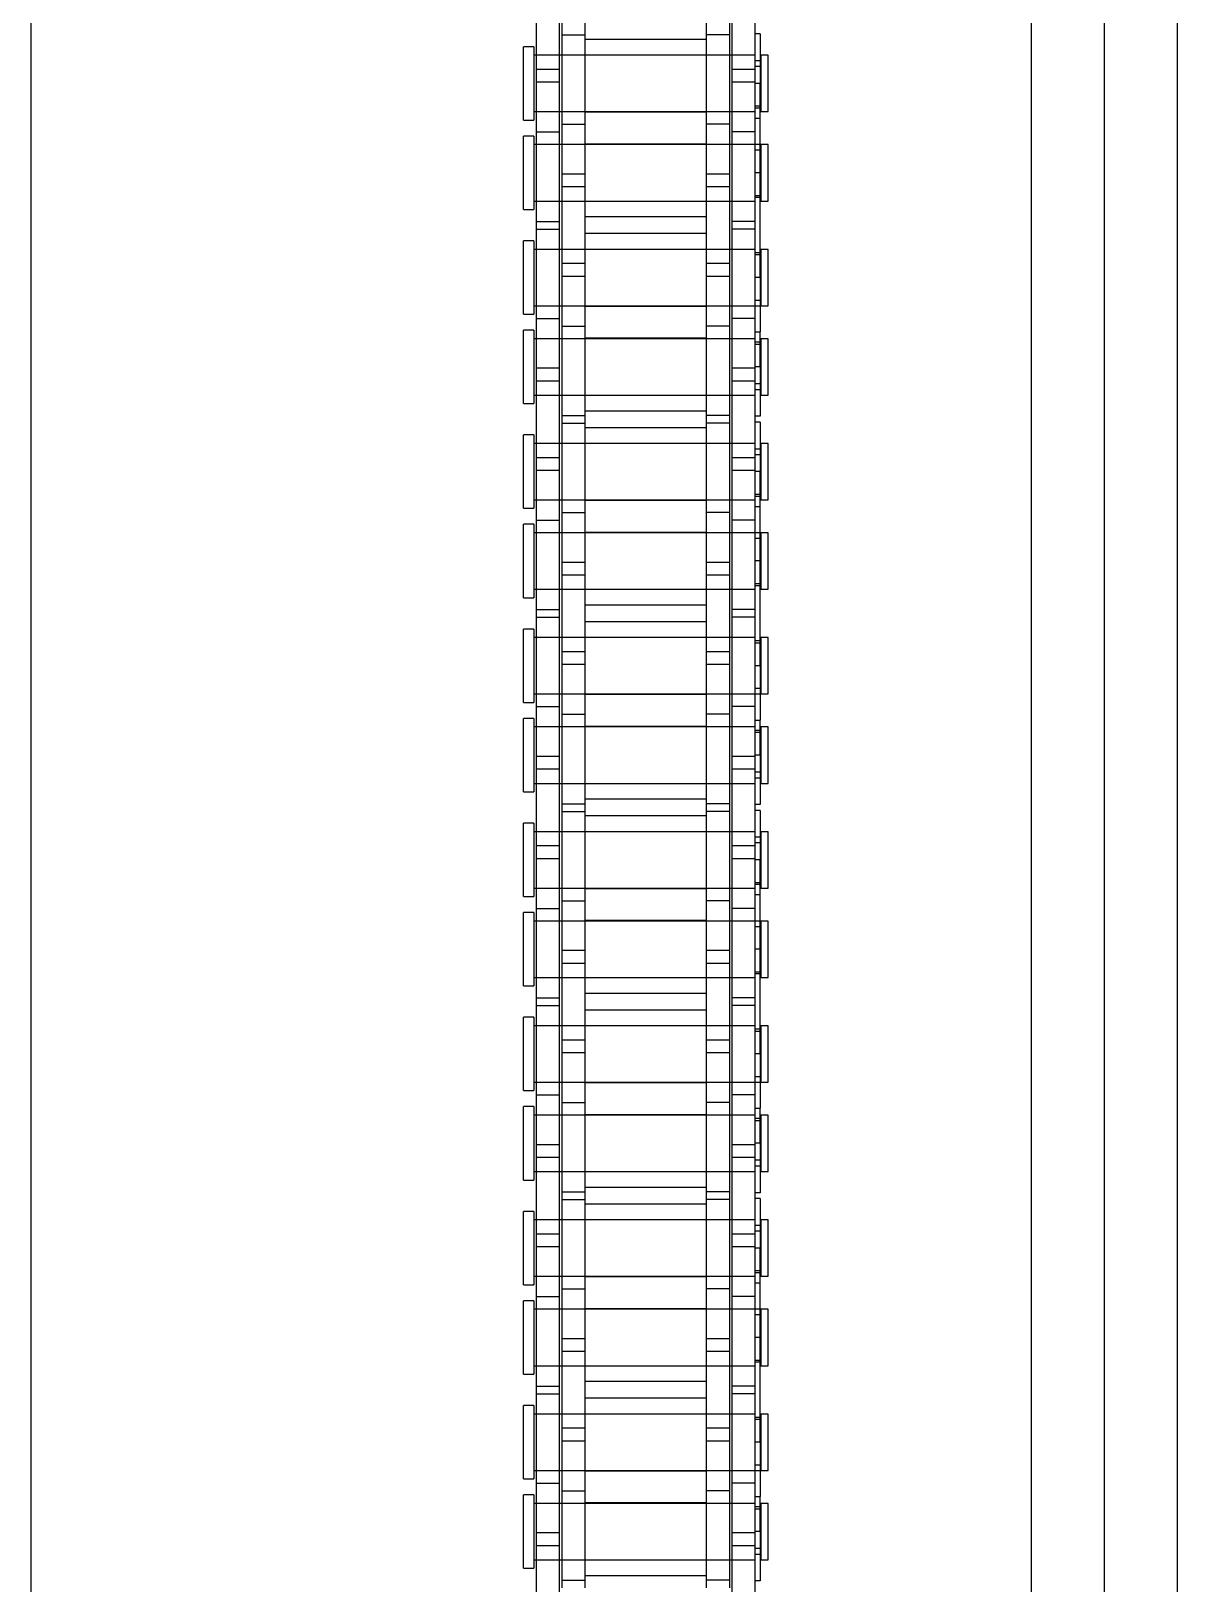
# Model space of a CAD drawing. Header units: metres. Extents: x 0 to 63075, y 0 to 44550.
# Drawn here: x 14529.8 to 14604.8, y 25826.5 to 25928.1 of the extents above; entities that cross this region are included whole.
import ezdxf

# ---------------------------------------------------------------- set-up
doc = ezdxf.new("R2010")
doc.units = ezdxf.units.M
doc.header["$LTSCALE"] = 75
doc.linetypes.add('HIDDEN2', pattern=[4.7625, 3.175, -1.5875])
for name, color, linetype in [('SDM', 7, 'Continuous'), ('SL4', 4, 'Continuous'), ('ST1', 7, 'HIDDEN2')]:
    doc.layers.add(name, color=color, linetype=linetype)

# ---------------------------------------------------------------- blocks, each defined once
blk = doc.blocks.new('A$Ca53c419a')
at = {"layer": 'SL4'}
for p, q in [((1009.76, 281.24), (2334.74, 281.24)), ((1009.76, 215.76), (2334.74, 215.76)), ((2334.74, 206.23), (1009.76, 206.23))]:
    blk.add_line(p, q, dxfattribs=at)
at = {"layer": 'ST1'}
for p, q in [((1397.73, 249), (1402.53, 249)), ((1397.73, 249), (1397.73, 248.34)), ((1402.53, 248.34), (1402.53, 249)), ((1403.58, 249), (1408.38, 249)), ((1403.58, 249), (1403.58, 248.34)), ((1408.38, 248.34), (1408.38, 249)), ((1410.43, 249), (1415.23, 249)), ((1410.43, 249), (1410.43, 248.34)), ((1415.23, 248.34), (1415.23, 249)), ((1416.28, 249), (1421.08, 249)), ((1416.28, 249), (1416.28, 248.34)), ((1421.08, 248.34), (1421.08, 249)), ((1423.13, 249), (1427.93, 249)), ((1423.13, 249), (1423.13, 248.34)), ((1427.93, 248.34), (1427.93, 249)), ((1428.98, 249), (1433.78, 249)), ((1428.98, 249), (1428.98, 248.34)), ((1433.78, 248.34), (1433.78, 249)), ((1435.83, 249), (1440.63, 249)), ((1435.83, 249), (1435.83, 248.34)), ((1440.63, 248.34), (1440.63, 249)), ((1441.68, 249), (1446.48, 249)), ((1441.68, 249), (1441.68, 248.34)), ((1446.48, 248.34), (1446.48, 249)), ((1448.53, 249), (1453.33, 249)), ((1448.53, 249), (1448.53, 248.34)), ((1453.33, 248.34), (1453.33, 249)), ((1454.38, 249), (1459.18, 249)), ((1454.38, 249), (1454.38, 248.34)), ((1459.18, 248.34), (1459.18, 249)), ((1461.23, 249), (1466.03, 249)), ((1461.23, 249), (1461.23, 248.34)), ((1466.03, 248.34), (1466.03, 249)), ((1467.08, 249), (1471.88, 249)), ((1467.08, 249), (1467.08, 248.34)), ((1471.88, 248.34), (1471.88, 249)), ((1473.93, 249), (1478.73, 249)), ((1473.93, 249), (1473.93, 248.34)), ((1478.73, 248.34), (1478.73, 249)), ((1479.78, 249), (1484.58, 249)), ((1479.78, 249), (1479.78, 248.34)), ((1484.58, 248.34), (1484.58, 249)), ((1486.63, 249), (1491.43, 249)), ((1486.63, 249), (1486.63, 248.34)), ((1491.43, 248.34), (1491.43, 249)), ((1492.48, 249), (1497.28, 249)), ((1492.48, 249), (1492.48, 248.34)), ((1497.28, 248.34), (1497.28, 249)), ((1390.1, 248.16), (1399.2, 248.16)), ((1402.53, 248.34), (1397.73, 248.34)), ((1398.28, 248.34), (1398.28, 233.84)), ((1398.28, 248.16), (1398.28, 246.64)), ((1399.2, 248.16), (1400.06, 248.16)), ((1399.2, 246.64), (1399.2, 248.16)), ((1400.06, 248.16), (1409.15, 248.16)), ((1400.06, 248.16), (1400.06, 246.64)), ((1401.97, 233.84), (1401.97, 248.34)), ((1401.97, 246.64), (1401.97, 248.16)), ((1403.3, 248.16), (1403.3, 246.64)), ((1408.38, 248.34), (1403.58, 248.34)), ((1404.13, 248.34), (1404.13, 233.84)), ((1404.13, 248.16), (1404.13, 246.64)), ((1407.82, 233.84), (1407.82, 248.34)), ((1407.82, 246.64), (1407.82, 248.16)), ((1409.15, 248.16), (1409.15, 246.64)), ((1409.15, 248.16), (1415.5, 248.16)), ((1409.65, 248.16), (1409.65, 246.64)), ((1415.23, 248.34), (1410.43, 248.34)), ((1410.98, 248.34), (1410.98, 233.84)), ((1410.98, 248.16), (1410.98, 246.64)), ((1414.67, 233.84), (1414.67, 248.34)), ((1414.67, 246.64), (1414.67, 248.16)), ((1415.5, 248.16), (1415.5, 246.64)), ((1415.5, 248.16), (1424.6, 248.16)), ((1421.08, 248.34), (1416.28, 248.34)), ((1416.83, 248.34), (1416.83, 233.84)), ((1416.83, 248.16), (1416.83, 246.64)), ((1418.75, 246.64), (1418.75, 248.16)), ((1419.61, 248.16), (1419.61, 246.64)), ((1420.52, 233.84), (1420.52, 248.34)), ((1420.52, 246.64), (1420.52, 248.16)), ((1427.93, 248.34), (1423.13, 248.34)), ((1423.68, 248.34), (1423.68, 233.84)), ((1423.68, 248.16), (1423.68, 246.64)), ((1424.6, 248.16), (1425.46, 248.16)), ((1424.6, 246.64), (1424.6, 248.16)), ((1425.46, 248.16), (1434.55, 248.16)), ((1425.46, 248.16), (1425.46, 246.64)), ((1427.37, 233.84), (1427.37, 248.34)), ((1427.37, 246.64), (1427.37, 248.16)), ((1428.7, 248.16), (1428.7, 246.64)), ((1433.78, 248.34), (1428.98, 248.34)), ((1429.53, 248.34), (1429.53, 233.84)), ((1429.53, 248.16), (1429.53, 246.64)), ((1433.22, 233.84), (1433.22, 248.34)), ((1433.22, 246.64), (1433.22, 248.16)), ((1434.55, 248.16), (1434.55, 246.64)), ((1434.55, 248.16), (1440.9, 248.16)), ((1435.05, 248.16), (1435.05, 246.64)), ((1440.63, 248.34), (1435.83, 248.34)), ((1436.38, 248.34), (1436.38, 233.84)), ((1436.38, 248.16), (1436.38, 246.64)), ((1440.07, 233.84), (1440.07, 248.34)), ((1440.07, 246.64), (1440.07, 248.16)), ((1440.9, 248.16), (1440.9, 246.64)), ((1440.9, 248.16), (1450, 248.16)), ((1446.48, 248.34), (1441.68, 248.34)), ((1442.23, 248.34), (1442.23, 233.84)), ((1442.23, 248.16), (1442.23, 246.64)), ((1444.15, 246.64), (1444.15, 248.16)), ((1445.01, 248.16), (1445.01, 246.64)), ((1445.92, 233.84), (1445.92, 248.34)), ((1445.92, 246.64), (1445.92, 248.16)), ((1453.33, 248.34), (1448.53, 248.34)), ((1449.08, 248.34), (1449.08, 233.84)), ((1449.08, 248.16), (1449.08, 246.64)), ((1450, 248.16), (1450.86, 248.16)), ((1450, 246.64), (1450, 248.16)), ((1450.86, 248.16), (1459.95, 248.16)), ((1450.86, 248.16), (1450.86, 246.64)), ((1452.77, 233.84), (1452.77, 248.34)), ((1452.77, 246.64), (1452.77, 248.16)), ((1454.1, 248.16), (1454.1, 246.64)), ((1459.18, 248.34), (1454.38, 248.34)), ((1454.93, 248.34), (1454.93, 233.84)), ((1454.93, 248.16), (1454.93, 246.64)), ((1458.62, 233.84), (1458.62, 248.34)), ((1458.62, 246.64), (1458.62, 248.16)), ((1459.95, 248.16), (1459.95, 246.64)), ((1459.95, 248.16), (1466.3, 248.16)), ((1460.45, 248.16), (1460.45, 246.64)), ((1466.03, 248.34), (1461.23, 248.34)), ((1461.78, 248.34), (1461.78, 233.84)), ((1461.78, 248.16), (1461.78, 246.64)), ((1465.47, 233.84), (1465.47, 248.34)), ((1465.47, 246.64), (1465.47, 248.16)), ((1466.3, 248.16), (1466.3, 246.64)), ((1466.3, 248.16), (1475.4, 248.16)), ((1471.88, 248.34), (1467.08, 248.34)), ((1467.63, 248.34), (1467.63, 233.84)), ((1467.63, 248.16), (1467.63, 246.64)), ((1469.55, 246.64), (1469.55, 248.16)), ((1470.41, 248.16), (1470.41, 246.64)), ((1471.32, 233.84), (1471.32, 248.34)), ((1471.32, 246.64), (1471.32, 248.16)), ((1478.73, 248.34), (1473.93, 248.34)), ((1474.48, 248.34), (1474.48, 233.84)), ((1474.48, 248.16), (1474.48, 246.64)), ((1475.4, 248.16), (1476.26, 248.16)), ((1475.4, 246.64), (1475.4, 248.16)), ((1476.26, 248.16), (1485.35, 248.16)), ((1476.26, 248.16), (1476.26, 246.64)), ((1478.17, 233.84), (1478.17, 248.34)), ((1478.17, 246.64), (1478.17, 248.16)), ((1479.5, 248.16), (1479.5, 246.64)), ((1484.58, 248.34), (1479.78, 248.34)), ((1480.33, 248.34), (1480.33, 233.84)), ((1480.33, 248.16), (1480.33, 246.64)), ((1484.02, 233.84), (1484.02, 248.34)), ((1484.02, 246.64), (1484.02, 248.16)), ((1485.35, 248.16), (1485.35, 246.64)), ((1485.35, 248.16), (1491.7, 248.16)), ((1485.85, 248.16), (1485.85, 246.64)), ((1491.43, 248.34), (1486.63, 248.34)), ((1487.18, 248.34), (1487.18, 233.84)), ((1487.18, 248.16), (1487.18, 246.64)), ((1490.87, 233.84), (1490.87, 248.34)), ((1490.87, 246.64), (1490.87, 248.16)), ((1491.7, 248.16), (1491.7, 246.64)), ((1491.7, 248.16), (1500.8, 248.16)), ((1497.28, 248.34), (1492.48, 248.34)), ((1493.03, 248.34), (1493.03, 233.84)), ((1493.03, 248.16), (1493.03, 246.64)), ((1494.95, 246.64), (1494.95, 248.16)), ((1495.81, 248.16), (1495.81, 246.64)), ((1496.72, 233.84), (1496.72, 248.34)), ((1496.72, 246.64), (1496.72, 248.16)), ((1390.1, 246.64), (1399.2, 246.64)), ((1396.45, 246.48), (1402.8, 246.48)), ((1396.95, 246.48), (1396.95, 244.96)), ((1398.28, 246.48), (1398.28, 244.96)), ((1399.2, 246.64), (1400.06, 246.64)), ((1400.06, 246.64), (1409.15, 246.64)), ((1401.97, 244.96), (1401.97, 246.48)), ((1402.8, 246.48), (1402.8, 244.96)), ((1402.8, 246.48), (1411.9, 246.48)), ((1404.13, 246.48), (1404.13, 244.96)), ((1406.05, 244.96), (1406.05, 246.48)), ((1406.91, 246.48), (1406.91, 244.96)), ((1407.82, 244.96), (1407.82, 246.48)), ((1409.15, 246.64), (1415.5, 246.64)), ((1410.98, 246.48), (1410.98, 244.96)), ((1411.9, 246.48), (1412.76, 246.48)), ((1411.9, 244.96), (1411.9, 246.48)), ((1412.76, 246.48), (1421.85, 246.48)), ((1412.76, 246.48), (1412.76, 244.96)), ((1414.67, 244.96), (1414.67, 246.48)), ((1415.5, 246.64), (1424.6, 246.64)), ((1416, 246.48), (1416, 244.96)), ((1416.83, 246.48), (1416.83, 244.96)), ((1420.52, 244.96), (1420.52, 246.48)), ((1421.85, 246.48), (1421.85, 244.96)), ((1421.85, 246.48), (1428.2, 246.48)), ((1422.35, 246.48), (1422.35, 244.96)), ((1423.68, 246.48), (1423.68, 244.96)), ((1424.6, 246.64), (1425.46, 246.64)), ((1425.46, 246.64), (1434.55, 246.64)), ((1427.37, 244.96), (1427.37, 246.48)), ((1428.2, 246.48), (1428.2, 244.96)), ((1428.2, 246.48), (1437.3, 246.48)), ((1429.53, 246.48), (1429.53, 244.96)), ((1431.45, 244.96), (1431.45, 246.48)), ((1432.31, 246.48), (1432.31, 244.96)), ((1433.22, 244.96), (1433.22, 246.48)), ((1434.55, 246.64), (1440.9, 246.64)), ((1436.38, 246.48), (1436.38, 244.96)), ((1437.3, 246.48), (1438.16, 246.48)), ((1437.3, 244.96), (1437.3, 246.48)), ((1438.16, 246.48), (1447.25, 246.48)), ((1438.16, 246.48), (1438.16, 244.96)), ((1440.07, 244.96), (1440.07, 246.48)), ((1440.9, 246.64), (1450, 246.64)), ((1441.4, 246.48), (1441.4, 244.96)), ((1442.23, 246.48), (1442.23, 244.96)), ((1445.92, 244.96), (1445.92, 246.48)), ((1447.25, 246.48), (1447.25, 244.96)), ((1447.25, 246.48), (1453.6, 246.48)), ((1447.75, 246.48), (1447.75, 244.96)), ((1449.08, 246.48), (1449.08, 244.96)), ((1450, 246.64), (1450.86, 246.64)), ((1450.86, 246.64), (1459.95, 246.64)), ((1452.77, 244.96), (1452.77, 246.48)), ((1453.6, 246.48), (1453.6, 244.96)), ((1453.6, 246.48), (1462.7, 246.48)), ((1454.93, 246.48), (1454.93, 244.96)), ((1456.85, 244.96), (1456.85, 246.48)), ((1457.71, 246.48), (1457.71, 244.96)), ((1458.62, 244.96), (1458.62, 246.48)), ((1459.95, 246.64), (1466.3, 246.64)), ((1461.78, 246.48), (1461.78, 244.96)), ((1462.7, 246.48), (1463.56, 246.48)), ((1462.7, 244.96), (1462.7, 246.48)), ((1463.56, 246.48), (1472.65, 246.48)), ((1463.56, 246.48), (1463.56, 244.96)), ((1465.47, 244.96), (1465.47, 246.48)), ((1466.3, 246.64), (1475.4, 246.64)), ((1466.8, 246.48), (1466.8, 244.96)), ((1467.63, 246.48), (1467.63, 244.96)), ((1471.32, 244.96), (1471.32, 246.48)), ((1472.65, 246.48), (1472.65, 244.96)), ((1472.65, 246.48), (1479, 246.48)), ((1473.15, 246.48), (1473.15, 244.96)), ((1474.48, 246.48), (1474.48, 244.96)), ((1475.4, 246.64), (1476.26, 246.64)), ((1476.26, 246.64), (1485.35, 246.64)), ((1478.17, 244.96), (1478.17, 246.48)), ((1479, 246.48), (1479, 244.96)), ((1479, 246.48), (1488.1, 246.48)), ((1480.33, 246.48), (1480.33, 244.96)), ((1482.25, 244.96), (1482.25, 246.48)), ((1483.11, 246.48), (1483.11, 244.96)), ((1484.02, 244.96), (1484.02, 246.48)), ((1485.35, 246.64), (1491.7, 246.64)), ((1487.18, 246.48), (1487.18, 244.96)), ((1488.1, 246.48), (1488.96, 246.48)), ((1488.1, 244.96), (1488.1, 246.48)), ((1488.96, 246.48), (1498.05, 246.48)), ((1488.96, 246.48), (1488.96, 244.96)), ((1490.87, 244.96), (1490.87, 246.48)), ((1491.7, 246.64), (1500.8, 246.64)), ((1492.2, 246.48), (1492.2, 244.96)), ((1493.03, 246.48), (1493.03, 244.96)), ((1496.72, 244.96), (1496.72, 246.48)), ((1498.05, 246.48), (1498.05, 244.96)), ((1498.05, 246.48), (1504.4, 246.48)), ((1396.45, 244.96), (1402.8, 244.96)), ((1397.24, 237.03), (1397.24, 244.96)), ((1398.28, 244.96), (1398.28, 237.03)), ((1401.97, 237.03), (1401.97, 244.96)), ((1402.02, 244.96), (1402.02, 237.03)), ((1402.8, 244.96), (1411.9, 244.96)), ((1404.09, 237.03), (1404.09, 244.96)), ((1404.13, 244.96), (1404.13, 237.03)), ((1407.82, 237.03), (1407.82, 244.96)), ((1408.87, 244.96), (1408.87, 237.03)), ((1409.94, 237.03), (1409.94, 244.96)), ((1410.98, 244.96), (1410.98, 237.03)), ((1411.9, 244.96), (1412.76, 244.96)), ((1412.76, 244.96), (1421.85, 244.96)), ((1414.67, 237.03), (1414.67, 244.96)), ((1414.72, 244.96), (1414.72, 237.03)), ((1416.79, 237.03), (1416.79, 244.96)), ((1416.83, 244.96), (1416.83, 237.03)), ((1420.52, 237.03), (1420.52, 244.96)), ((1421.57, 244.96), (1421.57, 237.03)), ((1421.85, 244.96), (1428.2, 244.96)), ((1422.64, 237.03), (1422.64, 244.96)), ((1423.68, 244.96), (1423.68, 237.03)), ((1427.37, 237.03), (1427.37, 244.96)), ((1427.42, 244.96), (1427.42, 237.03)), ((1428.2, 244.96), (1437.3, 244.96)), ((1429.49, 237.03), (1429.49, 244.96)), ((1429.53, 244.96), (1429.53, 237.03)), ((1433.22, 237.03), (1433.22, 244.96)), ((1434.27, 244.96), (1434.27, 237.03)), ((1435.34, 237.03), (1435.34, 244.96)), ((1436.38, 244.96), (1436.38, 237.03)), ((1437.3, 244.96), (1438.16, 244.96)), ((1438.16, 244.96), (1447.25, 244.96)), ((1440.07, 237.03), (1440.07, 244.96)), ((1440.12, 244.96), (1440.12, 237.03)), ((1442.19, 237.03), (1442.19, 244.96)), ((1442.23, 244.96), (1442.23, 237.03)), ((1445.92, 237.03), (1445.92, 244.96)), ((1446.97, 244.96), (1446.97, 237.03)), ((1447.25, 244.96), (1453.6, 244.96)), ((1448.04, 237.03), (1448.04, 244.96)), ((1449.08, 244.96), (1449.08, 237.03)), ((1452.77, 237.03), (1452.77, 244.96)), ((1452.82, 244.96), (1452.82, 237.03)), ((1453.6, 244.96), (1462.7, 244.96)), ((1454.89, 237.03), (1454.89, 244.96)), ((1454.93, 244.96), (1454.93, 237.03)), ((1458.62, 237.03), (1458.62, 244.96)), ((1459.67, 244.96), (1459.67, 237.03)), ((1460.74, 237.03), (1460.74, 244.96)), ((1461.78, 244.96), (1461.78, 237.03)), ((1462.7, 244.96), (1463.56, 244.96)), ((1463.56, 244.96), (1472.65, 244.96)), ((1465.47, 237.03), (1465.47, 244.96)), ((1465.52, 244.96), (1465.52, 237.03)), ((1467.59, 237.03), (1467.59, 244.96)), ((1467.63, 244.96), (1467.63, 237.03)), ((1471.32, 237.03), (1471.32, 244.96)), ((1472.37, 244.96), (1472.37, 237.03)), ((1472.65, 244.96), (1479, 244.96)), ((1473.44, 237.03), (1473.44, 244.96)), ((1474.48, 244.96), (1474.48, 237.03)), ((1478.17, 237.03), (1478.17, 244.96)), ((1478.22, 244.96), (1478.22, 237.03)), ((1479, 244.96), (1488.1, 244.96)), ((1480.29, 237.03), (1480.29, 244.96)), ((1480.33, 244.96), (1480.33, 237.03)), ((1484.02, 237.03), (1484.02, 244.96)), ((1485.07, 244.96), (1485.07, 237.03)), ((1486.14, 237.03), (1486.14, 244.96)), ((1487.18, 244.96), (1487.18, 237.03)), ((1488.1, 244.96), (1488.96, 244.96)), ((1488.96, 244.96), (1498.05, 244.96)), ((1490.87, 237.03), (1490.87, 244.96)), ((1490.92, 244.96), (1490.92, 237.03)), ((1492.99, 237.03), (1492.99, 244.96)), ((1493.03, 244.96), (1493.03, 237.03)), ((1496.72, 237.03), (1496.72, 244.96)), ((1497.77, 244.96), (1497.77, 237.03)), ((1498.05, 244.96), (1504.4, 244.96)), ((1396.45, 237.03), (1402.8, 237.03)), ((1396.95, 235.51), (1396.95, 237.03)), ((1398.28, 237.03), (1398.28, 235.51)), ((1401.97, 235.51), (1401.97, 237.03)), ((1402.8, 235.51), (1402.8, 237.03)), ((1402.8, 237.03), (1411.9, 237.03)), ((1404.13, 237.03), (1404.13, 235.51)), ((1406.05, 235.51), (1406.05, 237.03)), ((1406.91, 237.03), (1406.91, 235.51)), ((1407.82, 235.51), (1407.82, 237.03)), ((1410.98, 237.03), (1410.98, 235.51)), ((1411.9, 237.03), (1412.76, 237.03)), ((1411.9, 235.51), (1411.9, 237.03)), ((1412.76, 237.03), (1421.85, 237.03)), ((1412.76, 237.03), (1412.76, 235.51)), ((1414.67, 235.51), (1414.67, 237.03)), ((1416, 235.51), (1416, 237.03)), ((1416.83, 237.03), (1416.83, 235.51)), ((1420.52, 235.51), (1420.52, 237.03)), ((1421.85, 235.51), (1421.85, 237.03)), ((1421.85, 237.03), (1428.2, 237.03)), ((1422.35, 235.51), (1422.35, 237.03)), ((1423.68, 237.03), (1423.68, 235.51)), ((1427.37, 235.51), (1427.37, 237.03)), ((1428.2, 235.51), (1428.2, 237.03)), ((1428.2, 237.03), (1437.3, 237.03)), ((1429.53, 237.03), (1429.53, 235.51)), ((1431.45, 235.51), (1431.45, 237.03)), ((1432.31, 237.03), (1432.31, 235.51)), ((1433.22, 235.51), (1433.22, 237.03)), ((1436.38, 237.03), (1436.38, 235.51)), ((1437.3, 237.03), (1438.16, 237.03)), ((1437.3, 235.51), (1437.3, 237.03)), ((1438.16, 237.03), (1447.25, 237.03)), ((1438.16, 237.03), (1438.16, 235.51)), ((1440.07, 235.51), (1440.07, 237.03)), ((1441.4, 235.51), (1441.4, 237.03)), ((1442.23, 237.03), (1442.23, 235.51)), ((1445.92, 235.51), (1445.92, 237.03)), ((1447.25, 235.51), (1447.25, 237.03)), ((1447.25, 237.03), (1453.6, 237.03)), ((1447.75, 235.51), (1447.75, 237.03)), ((1449.08, 237.03), (1449.08, 235.51)), ((1452.77, 235.51), (1452.77, 237.03)), ((1453.6, 235.51), (1453.6, 237.03)), ((1453.6, 237.03), (1462.7, 237.03)), ((1454.93, 237.03), (1454.93, 235.51)), ((1456.85, 235.51), (1456.85, 237.03)), ((1457.71, 237.03), (1457.71, 235.51)), ((1458.62, 235.51), (1458.62, 237.03)), ((1461.78, 237.03), (1461.78, 235.51)), ((1462.7, 237.03), (1463.56, 237.03)), ((1462.7, 235.51), (1462.7, 237.03)), ((1463.56, 237.03), (1472.65, 237.03)), ((1463.56, 237.03), (1463.56, 235.51)), ((1465.47, 235.51), (1465.47, 237.03)), ((1466.8, 235.51), (1466.8, 237.03)), ((1467.63, 237.03), (1467.63, 235.51)), ((1471.32, 235.51), (1471.32, 237.03)), ((1472.65, 235.51), (1472.65, 237.03)), ((1472.65, 237.03), (1479, 237.03)), ((1473.15, 235.51), (1473.15, 237.03)), ((1474.48, 237.03), (1474.48, 235.51)), ((1478.17, 235.51), (1478.17, 237.03)), ((1479, 235.51), (1479, 237.03)), ((1479, 237.03), (1488.1, 237.03)), ((1480.33, 237.03), (1480.33, 235.51)), ((1482.25, 235.51), (1482.25, 237.03)), ((1483.11, 237.03), (1483.11, 235.51)), ((1484.02, 235.51), (1484.02, 237.03)), ((1487.18, 237.03), (1487.18, 235.51)), ((1488.1, 237.03), (1488.96, 237.03)), ((1488.1, 235.51), (1488.1, 237.03)), ((1488.96, 237.03), (1498.05, 237.03)), ((1488.96, 237.03), (1488.96, 235.51)), ((1490.87, 235.51), (1490.87, 237.03)), ((1492.2, 235.51), (1492.2, 237.03)), ((1493.03, 237.03), (1493.03, 235.51)), ((1496.72, 235.51), (1496.72, 237.03)), ((1498.05, 235.51), (1498.05, 237.03)), ((1498.05, 237.03), (1504.4, 237.03)), ((1390.1, 235.36), (1399.2, 235.36)), ((1396.45, 235.51), (1402.8, 235.51)), ((1398.28, 235.36), (1398.28, 233.84)), ((1399.2, 235.36), (1400.06, 235.36)), ((1399.2, 233.84), (1399.2, 235.36)), ((1400.06, 235.36), (1409.15, 235.36)), ((1400.06, 235.36), (1400.06, 233.84)), ((1401.97, 233.84), (1401.97, 235.36)), ((1402.8, 235.51), (1411.9, 235.51)), ((1403.3, 233.84), (1403.3, 235.36)), ((1404.13, 235.36), (1404.13, 233.51)), ((1407.82, 233.84), (1407.82, 235.36)), ((1409.15, 233.84), (1409.15, 235.36)), ((1409.15, 235.36), (1415.5, 235.36)), ((1409.65, 233.84), (1409.65, 235.36)), ((1410.98, 235.36), (1410.98, 233.84)), ((1411.9, 235.51), (1412.76, 235.51)), ((1412.76, 235.51), (1421.85, 235.51)), ((1414.67, 233.51), (1414.67, 235.36)), ((1415.5, 233.84), (1415.5, 235.36)), ((1415.5, 235.36), (1424.6, 235.36)), ((1416.83, 235.36), (1416.83, 233.84)), ((1418.75, 233.84), (1418.75, 235.36)), ((1419.61, 235.36), (1419.61, 233.84)), ((1420.52, 233.84), (1420.52, 235.36)), ((1421.85, 235.51), (1428.2, 235.51)), ((1423.68, 235.36), (1423.68, 233.84)), ((1424.6, 235.36), (1425.46, 235.36)), ((1424.6, 233.84), (1424.6, 235.36)), ((1425.46, 235.36), (1434.55, 235.36)), ((1425.46, 235.36), (1425.46, 233.84)), ((1427.37, 233.84), (1427.37, 235.36)), ((1428.2, 235.51), (1437.3, 235.51)), ((1428.7, 233.84), (1428.7, 235.36)), ((1429.53, 235.36), (1429.53, 233.51)), ((1433.22, 233.84), (1433.22, 235.36)), ((1434.55, 233.84), (1434.55, 235.36)), ((1434.55, 235.36), (1440.9, 235.36)), ((1435.05, 233.84), (1435.05, 235.36)), ((1436.38, 235.36), (1436.38, 233.84)), ((1437.3, 235.51), (1438.16, 235.51)), ((1438.16, 235.51), (1447.25, 235.51)), ((1440.07, 233.51), (1440.07, 235.36)), ((1440.9, 233.84), (1440.9, 235.36)), ((1440.9, 235.36), (1450, 235.36)), ((1442.23, 235.36), (1442.23, 233.84)), ((1444.15, 233.84), (1444.15, 235.36)), ((1445.01, 235.36), (1445.01, 233.84)), ((1445.92, 233.84), (1445.92, 235.36)), ((1447.25, 235.51), (1453.6, 235.51)), ((1449.08, 235.36), (1449.08, 233.84)), ((1450, 235.36), (1450.86, 235.36)), ((1450, 233.84), (1450, 235.36)), ((1450.86, 235.36), (1459.95, 235.36)), ((1450.86, 235.36), (1450.86, 233.84)), ((1452.77, 233.84), (1452.77, 235.36)), ((1453.6, 235.51), (1462.7, 235.51)), ((1454.1, 233.84), (1454.1, 235.36)), ((1454.93, 235.36), (1454.93, 233.51)), ((1458.62, 233.84), (1458.62, 235.36)), ((1459.95, 233.84), (1459.95, 235.36)), ((1459.95, 235.36), (1466.3, 235.36)), ((1460.45, 233.84), (1460.45, 235.36)), ((1461.78, 235.36), (1461.78, 233.84)), ((1462.7, 235.51), (1463.56, 235.51)), ((1463.56, 235.51), (1472.65, 235.51)), ((1465.47, 233.51), (1465.47, 235.36)), ((1466.3, 233.84), (1466.3, 235.36)), ((1466.3, 235.36), (1475.4, 235.36)), ((1467.63, 235.36), (1467.63, 233.84)), ((1469.55, 233.84), (1469.55, 235.36)), ((1470.41, 235.36), (1470.41, 233.84)), ((1471.32, 233.84), (1471.32, 235.36)), ((1472.65, 235.51), (1479, 235.51)), ((1474.48, 235.36), (1474.48, 233.84)), ((1475.4, 235.36), (1476.26, 235.36)), ((1475.4, 233.84), (1475.4, 235.36)), ((1476.26, 235.36), (1485.35, 235.36)), ((1476.26, 235.36), (1476.26, 233.84)), ((1478.17, 233.84), (1478.17, 235.36)), ((1479, 235.51), (1488.1, 235.51)), ((1479.5, 233.84), (1479.5, 235.36)), ((1480.33, 235.36), (1480.33, 233.51)), ((1484.02, 233.84), (1484.02, 235.36)), ((1485.35, 233.84), (1485.35, 235.36)), ((1485.35, 235.36), (1491.7, 235.36)), ((1485.85, 233.84), (1485.85, 235.36)), ((1487.18, 235.36), (1487.18, 233.84)), ((1488.1, 235.51), (1488.96, 235.51)), ((1488.96, 235.51), (1498.05, 235.51)), ((1490.87, 233.51), (1490.87, 235.36)), ((1491.7, 233.84), (1491.7, 235.36)), ((1491.7, 235.36), (1500.8, 235.36)), ((1493.03, 235.36), (1493.03, 233.84)), ((1494.95, 233.84), (1494.95, 235.36)), ((1495.81, 235.36), (1495.81, 233.84)), ((1496.72, 233.84), (1496.72, 235.36)), ((1498.05, 235.51), (1504.4, 235.51)), ((1390.1, 233.84), (1399.2, 233.84)), ((1396.9, 233.51), (1396.9, 233.84)), ((1398.65, 233.84), (1398.65, 233.47)), ((1399.02, 233.51), (1399.02, 233.84)), ((1399.2, 233.84), (1400.06, 233.84)), ((1400.06, 233.84), (1409.15, 233.84)), ((1400.13, 233.51), (1400.13, 233.84)), ((1401.6, 233.47), (1401.6, 233.84)), ((1401.75, 233.51), (1401.75, 233.84)), ((1402.42, 233.84), (1402.42, 233.51)), ((1404.5, 233.84), (1404.5, 233.47)), ((1405.98, 233.51), (1405.98, 233.84)), ((1407.45, 233.47), (1407.45, 233.84)), ((1407.6, 233.51), (1407.6, 233.84)), ((1409.15, 233.84), (1415.5, 233.84)), ((1411.21, 233.51), (1411.21, 233.84)), ((1411.35, 233.84), (1411.35, 233.47)), ((1412.83, 233.51), (1412.83, 233.84)), ((1414.3, 233.47), (1414.3, 233.84)), ((1415.5, 233.84), (1424.6, 233.84)), ((1416.38, 233.51), (1416.38, 233.84)), ((1417.06, 233.51), (1417.06, 233.84)), ((1417.2, 233.84), (1417.2, 233.47)), ((1418.68, 233.51), (1418.68, 233.84)), ((1419.78, 233.51), (1419.78, 233.84)), ((1420.15, 233.47), (1420.15, 233.84)), ((1421.91, 233.51), (1421.91, 233.84)), ((1422.3, 233.51), (1422.3, 233.84)), ((1424.05, 233.84), (1424.05, 233.47)), ((1424.42, 233.51), (1424.42, 233.84)), ((1424.6, 233.84), (1425.46, 233.84)), ((1425.46, 233.84), (1434.55, 233.84)), ((1425.53, 233.51), (1425.53, 233.84)), ((1427, 233.47), (1427, 233.84)), ((1427.15, 233.51), (1427.15, 233.84)), ((1427.82, 233.84), (1427.82, 233.51)), ((1429.9, 233.84), (1429.9, 233.47)), ((1431.38, 233.51), (1431.38, 233.84)), ((1432.85, 233.47), (1432.85, 233.84)), ((1433, 233.51), (1433, 233.84)), ((1434.55, 233.84), (1440.9, 233.84)), ((1436.61, 233.51), (1436.61, 233.84)), ((1436.75, 233.84), (1436.75, 233.47)), ((1438.23, 233.51), (1438.23, 233.84)), ((1439.7, 233.47), (1439.7, 233.84)), ((1440.9, 233.84), (1450, 233.84)), ((1441.78, 233.51), (1441.78, 233.84)), ((1442.46, 233.51), (1442.46, 233.84)), ((1442.6, 233.84), (1442.6, 233.47)), ((1444.08, 233.51), (1444.08, 233.84)), ((1445.18, 233.51), (1445.18, 233.84)), ((1445.55, 233.47), (1445.55, 233.84)), ((1447.31, 233.51), (1447.31, 233.84)), ((1447.7, 233.51), (1447.7, 233.84)), ((1449.45, 233.84), (1449.45, 233.47)), ((1449.82, 233.51), (1449.82, 233.84)), ((1450, 233.84), (1450.86, 233.84)), ((1450.86, 233.84), (1459.95, 233.84)), ((1450.93, 233.51), (1450.93, 233.84)), ((1452.4, 233.47), (1452.4, 233.84)), ((1452.55, 233.51), (1452.55, 233.84)), ((1453.22, 233.84), (1453.22, 233.51)), ((1455.3, 233.84), (1455.3, 233.47)), ((1456.78, 233.51), (1456.78, 233.84)), ((1458.25, 233.47), (1458.25, 233.84)), ((1458.4, 233.51), (1458.4, 233.84)), ((1459.95, 233.84), (1466.3, 233.84)), ((1462.01, 233.51), (1462.01, 233.84)), ((1462.15, 233.84), (1462.15, 233.47)), ((1463.63, 233.51), (1463.63, 233.84)), ((1465.1, 233.47), (1465.1, 233.84)), ((1466.3, 233.84), (1475.4, 233.84)), ((1467.18, 233.51), (1467.18, 233.84)), ((1467.86, 233.51), (1467.86, 233.84)), ((1468, 233.84), (1468, 233.47)), ((1469.48, 233.51), (1469.48, 233.84)), ((1470.58, 233.51), (1470.58, 233.84)), ((1470.95, 233.47), (1470.95, 233.84)), ((1472.71, 233.51), (1472.71, 233.84)), ((1473.1, 233.51), (1473.1, 233.84)), ((1474.85, 233.84), (1474.85, 233.47)), ((1475.22, 233.51), (1475.22, 233.84)), ((1475.4, 233.84), (1476.26, 233.84)), ((1476.26, 233.84), (1485.35, 233.84)), ((1476.33, 233.51), (1476.33, 233.84)), ((1477.8, 233.47), (1477.8, 233.84)), ((1477.95, 233.51), (1477.95, 233.84)), ((1478.62, 233.84), (1478.62, 233.51)), ((1480.7, 233.84), (1480.7, 233.47)), ((1482.18, 233.51), (1482.18, 233.84)), ((1483.65, 233.47), (1483.65, 233.84)), ((1483.8, 233.51), (1483.8, 233.84)), ((1485.35, 233.84), (1491.7, 233.84)), ((1487.41, 233.51), (1487.41, 233.84)), ((1487.55, 233.84), (1487.55, 233.47)), ((1489.03, 233.51), (1489.03, 233.84)), ((1490.5, 233.47), (1490.5, 233.84)), ((1491.7, 233.84), (1500.8, 233.84)), ((1492.58, 233.51), (1492.58, 233.84)), ((1493.26, 233.51), (1493.26, 233.84)), ((1493.4, 233.84), (1493.4, 233.47)), ((1494.88, 233.51), (1494.88, 233.84)), ((1495.98, 233.51), (1495.98, 233.84)), ((1496.35, 233.47), (1496.35, 233.84)), ((1498.11, 233.51), (1498.11, 233.84)), ((1400.13, 233.51), (1396.9, 233.51)), ((1401.97, 233.47), (1398.28, 233.47)), ((1398.28, 233.47), (1398.28, 233)), ((1398.28, 233), (1401.97, 233)), ((1400.13, 233.51), (1402.42, 233.51)), ((1401.97, 233), (1401.97, 233.47)), ((1405.98, 233.51), (1402.42, 233.51)), ((1407.82, 233.47), (1404.13, 233.47)), ((1404.13, 233.47), (1404.13, 233)), ((1404.13, 233), (1407.82, 233)), ((1405.98, 233.51), (1418.68, 233.51)), ((1407.82, 233), (1407.82, 233.47)), ((1414.67, 233.47), (1410.98, 233.47)), ((1410.98, 233.47), (1410.98, 233)), ((1410.98, 233), (1414.67, 233)), ((1414.67, 233), (1414.67, 233.47)), ((1420.52, 233.47), (1416.83, 233.47)), ((1416.83, 233.47), (1416.83, 233)), ((1416.83, 233), (1420.52, 233)), ((1421.91, 233.51), (1418.68, 233.51)), ((1420.52, 233), (1420.52, 233.47)), ((1425.53, 233.51), (1422.3, 233.51)), ((1427.37, 233.47), (1423.68, 233.47)), ((1423.68, 233.47), (1423.68, 233)), ((1423.68, 233), (1427.37, 233)), ((1425.53, 233.51), (1427.82, 233.51)), ((1427.37, 233), (1427.37, 233.47)), ((1431.38, 233.51), (1427.82, 233.51)), ((1433.22, 233.47), (1429.53, 233.47)), ((1429.53, 233.47), (1429.53, 233)), ((1429.53, 233), (1433.22, 233)), ((1431.38, 233.51), (1444.08, 233.51)), ((1433.22, 233), (1433.22, 233.47)), ((1440.07, 233.47), (1436.38, 233.47)), ((1436.38, 233.47), (1436.38, 233)), ((1436.38, 233), (1440.07, 233)), ((1440.07, 233), (1440.07, 233.47)), ((1445.92, 233.47), (1442.23, 233.47)), ((1442.23, 233.47), (1442.23, 233)), ((1442.23, 233), (1445.92, 233)), ((1447.31, 233.51), (1444.08, 233.51)), ((1445.92, 233), (1445.92, 233.47)), ((1450.93, 233.51), (1447.7, 233.51)), ((1452.77, 233.47), (1449.08, 233.47)), ((1449.08, 233.47), (1449.08, 233)), ((1449.08, 233), (1452.77, 233)), ((1450.93, 233.51), (1453.22, 233.51)), ((1452.77, 233), (1452.77, 233.47)), ((1456.78, 233.51), (1453.22, 233.51)), ((1458.62, 233.47), (1454.93, 233.47)), ((1454.93, 233.47), (1454.93, 233)), ((1454.93, 233), (1458.62, 233)), ((1456.78, 233.51), (1469.48, 233.51)), ((1458.62, 233), (1458.62, 233.47)), ((1465.47, 233.47), (1461.78, 233.47)), ((1461.78, 233.47), (1461.78, 233)), ((1461.78, 233), (1465.47, 233)), ((1465.47, 233), (1465.47, 233.47)), ((1471.32, 233.47), (1467.63, 233.47)), ((1467.63, 233.47), (1467.63, 233)), ((1467.63, 233), (1471.32, 233)), ((1472.71, 233.51), (1469.48, 233.51)), ((1471.32, 233), (1471.32, 233.47)), ((1476.33, 233.51), (1473.1, 233.51)), ((1478.17, 233.47), (1474.48, 233.47)), ((1474.48, 233.47), (1474.48, 233)), ((1474.48, 233), (1478.17, 233)), ((1476.33, 233.51), (1478.62, 233.51)), ((1478.17, 233), (1478.17, 233.47)), ((1482.18, 233.51), (1478.62, 233.51)), ((1484.02, 233.47), (1480.33, 233.47)), ((1480.33, 233.47), (1480.33, 233)), ((1480.33, 233), (1484.02, 233)), ((1482.18, 233.51), (1494.88, 233.51)), ((1484.02, 233), (1484.02, 233.47)), ((1490.87, 233.47), (1487.18, 233.47)), ((1487.18, 233.47), (1487.18, 233)), ((1487.18, 233), (1490.87, 233)), ((1490.87, 233), (1490.87, 233.47)), ((1496.72, 233.47), (1493.03, 233.47)), ((1493.03, 233.47), (1493.03, 233)), ((1493.03, 233), (1496.72, 233)), ((1498.11, 233.51), (1494.88, 233.51)), ((1496.72, 233), (1496.72, 233.47)), ((1009.76, 215.76), (2334.74, 215.76)), ((2334.74, 211), (1009.76, 211))]:
    blk.add_line(p, q, dxfattribs=at)

msp = doc.modelspace()

# ---------------------------------------------------------------- block references
at = {"layer": 'SDM', "rotation": 90}
msp.add_blockref('A$Ca53c419a', (14811.03, 24429.77), dxfattribs=at)

doc.saveas('drawing.dxf')
